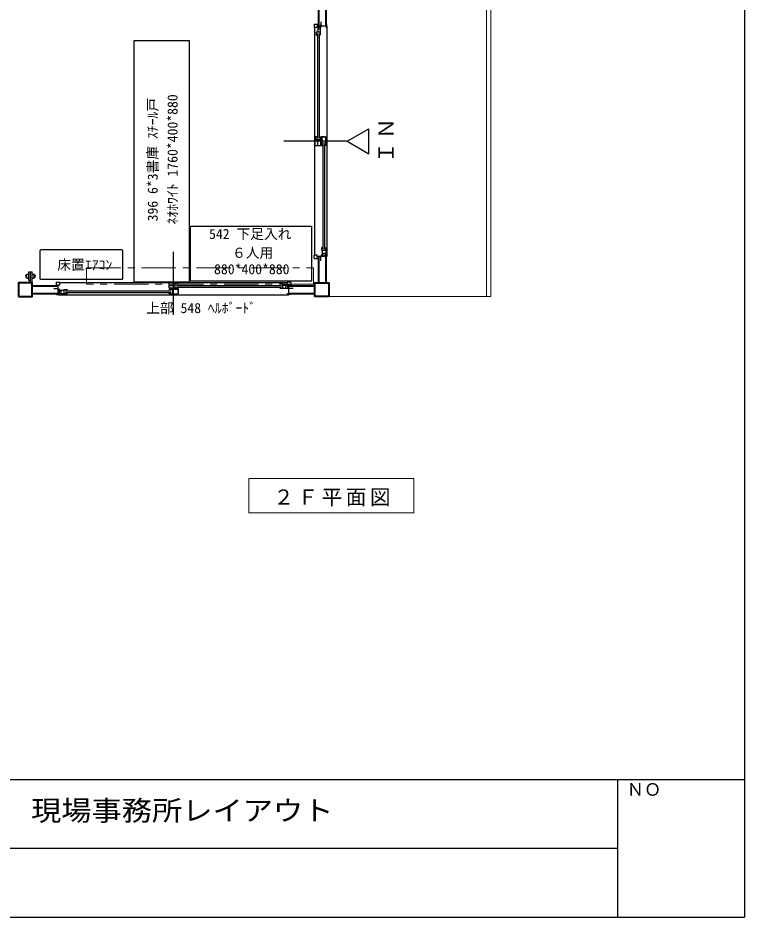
# Model space of a CAD drawing. Units: millimetres, scale not verified. Extents: x -9777 to 9888, y -7005 to 6977.
# Drawn here: x 4599 to 9888, y -7005 to -462 of the extents above; entities that cross this region are included whole.
import ezdxf
from ezdxf.enums import TextEntityAlignment as Align

# ---------------------------------------------------------------- set-up
doc = ezdxf.new("R2010")
doc.units = ezdxf.units.MM
doc.header["$LTSCALE"] = 50
doc.linetypes.add('CHAIN1', pattern=[8, 5, -1, 1, -1])
for name, color, linetype, lineweight in [('0-0', 7, 'Continuous', 25), ('0-1', 7, 'Continuous', 25), ('0-2', 7, 'Continuous', 25), ('0-A', 7, 'Continuous', 18)]:
    doc.layers.add(name, color=color, linetype=linetype, lineweight=lineweight)
doc.styles.add('ＭＳ ゴシック', font='')
doc.styles.get('ＭＳ ゴシック').set_extended_font_data('MS Gothic')

msp = doc.modelspace()

# ---------------------------------------------------------------- linework, layer by layer
at = {"layer": '0-0'}
for p, q in [((-9777.2, -6005.08), (9887.58, -6005.07)), ((8959.96, -6005.61), (8959.96, -7005.08)), ((-5692.41, -6505.08), (8959.96, -6505.07)), ((-9777.2, -7005.08), (9884.96, -7005.08))]:
    msp.add_line(p, q, dxfattribs=at)
msp.add_lwpolyline([(-9777.2, 6977.36), (9884.96, 6977.36), (9884.96, -7005.08)], dxfattribs=at)
at = {"layer": '0-1', "color": 4, "lineweight": 18}
for p, q in [((8007.6, -2488.24), (8007.6, 2389.76)), ((8039.6, -2488.24), (8039.6, 2389.76)), ((6859.6, -2488.24), (8039.6, -2488.24))]:
    msp.add_line(p, q, dxfattribs=at)
at = {"layer": '0-1', "color": 2, "lineweight": 40}
for p, q in [((6784.6, -330.24), (6784.6, -520.24)), ((6839.6, -330.24), (6839.6, -520.24)), ((6784.6, -2198.24), (6784.6, -2388.24)), ((6839.6, -2198.24), (6839.6, -2388.24)), ((4891.6, -2413.24), (4701.6, -2413.24)), ((6759.6, -2413.24), (6569.6, -2413.24)), ((4891.6, -2468.24), (4701.6, -2468.24)), ((6759.6, -2468.24), (6569.6, -2468.24))]:
    msp.add_line(p, q, dxfattribs=at)
at = {"layer": '0-1'}
for p, q in [((6754.6, -506.24), (6754.6, -531.24)), ((6754.6, -506.24), (6784.6, -506.24)), ((6774.35, -514.24), (6774.35, -531.24)), ((6844.35, -520.24), (6774.35, -520.24)), ((6793.1, -528.24), (6793.1, -520.24)), ((6797.6, -523.24), (6797.6, -525.23)), ((6800.6, -523.24), (6797.6, -523.24)), ((6801.35, -514.24), (6798.35, -514.24)), ((6800.6, -586.24), (6800.6, -523.24)), ((6801.35, -489.24), (6801.35, -520.24)), ((6804.49, -520.24), (6804.49, -528.24)), ((6847.35, -523.74), (6843.85, -520.24)), ((6844.35, -508.94), (6844.35, -520.24)), ((6759.35, -531.24), (6754.6, -531.24)), ((6759.35, -2187.24), (6759.35, -531.24)), ((6774.35, -531.24), (6759.35, -531.24)), ((6769.1, -563.74), (6769.1, -586.24)), ((6779.1, -563.74), (6769.1, -563.74)), ((6772.29, -586.24), (6769.1, -586.24)), ((6771.2, -586.24), (6772.6, -586.24)), ((6779.1, -526.24), (6779.1, -564.69)), ((6783.29, -526.24), (6779.1, -526.24)), ((6800.6, -543.49), (6779.1, -543.49)), ((6800.6, -564.69), (6779.1, -564.69)), ((6779.6, -1338.74), (6779.6, -574.24)), ((6783.29, -526.24), (6783.29, -543.49)), ((6791.6, -1338.74), (6791.6, -574.24)), ((6793.1, -528.24), (6792.6, -533.24)), ((6797.6, -528.24), (6797.6, -530.24)), ((6800.6, -530.24), (6797.6, -530.24)), ((6798.6, -586.24), (6800.6, -586.24)), ((6847.35, -2194.74), (6847.35, -523.74)), ((6994.02, -1359.24), (7150.86, -1268.68)), ((7150.86, -1449.79), (7150.86, -1268.68)), ((6994.02, -1359.24), (6534.01, -1359.24)), ((6759.1, -1326.74), (6759.1, -1391.74)), ((6772.6, -1326.74), (6759.1, -1326.74)), ((6765.4, -1326.74), (6765.4, -1347.74)), ((6800.6, -1347.74), (6765.4, -1347.74)), ((6780.85, -1391.74), (6780.85, -1347.74)), ((6800.6, -1326.74), (6798.6, -1326.74)), ((6800.6, -1326.74), (6800.6, -1391.74)), ((6800.6, -1343.04), (6806.2, -1343.04)), ((6802.6, -1326.74), (6839.6, -1326.74)), ((6802.6, -1339.73), (6802.6, -1326.74)), ((6834.29, -1326.74), (6803.1, -1326.74)), ((6806.2, -1334.74), (6806.2, -1343.04)), ((6808.1, -1326.74), (6808.1, -1391.74)), ((6808.1, -1369.94), (6839.6, -1369.94)), ((6839.6, -1391.74), (6839.6, -1326.74)), ((6994.02, -1359.24), (7150.86, -1449.79)), ((6800.6, -1391.74), (6759.1, -1391.74)), ((6811.29, -1391.74), (6808.1, -1391.74)), ((6810.19, -1391.74), (6811.6, -1391.74)), ((6818.6, -2144.24), (6818.6, -1379.74)), ((6830.6, -2144.24), (6830.6, -1379.74)), ((6839.6, -1391.74), (6837.6, -1391.74)), ((6811.29, -2132.24), (6808.1, -2132.24)), ((6809.1, -2154.74), (6814.1, -2154.74)), ((6810.19, -2132.24), (6811.6, -2132.24)), ((6814.1, -2192.24), (6814.1, -2153.79)), ((6839.6, -2153.79), (6814.1, -2153.79)), ((6814.1, -2177.24), (6814.1, -2154.74)), ((6839.6, -2132.24), (6837.6, -2132.24)), ((6839.6, -2132.24), (6839.6, -2177.25)), ((5730.6, -2622.66), (5730.6, -2162.65)), ((6754.6, -2212.24), (6754.6, -2187.24)), ((6759.35, -2187.24), (6754.6, -2187.24)), ((6754.6, -2212.24), (6784.6, -2212.24)), ((6774.35, -2187.24), (6759.35, -2187.24)), ((6774.35, -2204.24), (6774.35, -2187.24)), ((6801.35, -2204.24), (6798.35, -2204.24)), ((6801.35, -2229.24), (6801.35, -2198.24)), ((6806.6, -2198.24), (6806.6, -2185.74)), ((6810.6, -2185.74), (6806.6, -2185.74)), ((6810.6, -2198.24), (6810.6, -2185.74)), ((6839.6, -2175.54), (6814.1, -2175.54)), ((6818.29, -2192.24), (6814.1, -2192.24)), ((6818.29, -2192.24), (6818.29, -2175.54)), ((6827.6, -2185.24), (6828.09, -2190.22)), ((6828.1, -2190.25), (6828.1, -2198.24)), ((6832.6, -2190.23), (6832.6, -2188.24)), ((6835.6, -2188.24), (6832.6, -2188.24)), ((6832.6, -2195.24), (6832.6, -2193.24)), ((6835.6, -2195.24), (6832.6, -2195.24)), ((6835.6, -2188.17), (6839.6, -2177.25)), ((6835.6, -2188.17), (6835.6, -2195.24)), ((6840.1, -2188.24), (6838.6, -2188.24)), ((6840.1, -2198.24), (6840.1, -2188.24)), ((6847.35, -2194.74), (6843.85, -2198.24)), ((4662.6, -2354.74), (4662.6, -2326.74)), ((4662.6, -2326.74), (4677.6, -2326.74)), ((4662.6, -2354.74), (4677.6, -2354.74)), ((4677.6, -2308.24), (4701.6, -2308.24)), ((4677.6, -2373.24), (4677.6, -2308.24)), ((4689.6, -2388.24), (4689.6, -2308.24)), ((4701.6, -2388.24), (4701.6, -2308.24)), ((4701.6, -2326.74), (4716.6, -2326.74)), ((4701.6, -2354.74), (4716.6, -2354.74)), ((4716.6, -2354.74), (4716.6, -2326.74)), ((4677.6, -2373.24), (4689.6, -2373.24)), ((4877.6, -2383.24), (4902.6, -2383.24)), ((4877.6, -2383.24), (4877.6, -2413.24)), ((4885.6, -2402.99), (4902.6, -2402.99)), ((4902.6, -2387.99), (4902.6, -2383.24)), ((4902.6, -2387.99), (6558.6, -2387.99)), ((4902.6, -2402.99), (4902.6, -2387.99)), ((5698.1, -2429.24), (5698.1, -2387.74)), ((5763.1, -2387.74), (5698.1, -2387.74)), ((5698.1, -2409.49), (5742.1, -2409.49)), ((5763.1, -2394.04), (5742.1, -2394.04)), ((5742.1, -2429.24), (5742.1, -2394.04)), ((5751.1, -2408.24), (6515.6, -2408.24)), ((5751.1, -2420.24), (6515.6, -2420.24)), ((5763.1, -2401.24), (5763.1, -2387.74)), ((6526.1, -2397.74), (6503.6, -2397.74)), ((6503.6, -2400.94), (6503.6, -2397.74)), ((6503.6, -2399.84), (6503.6, -2401.24)), ((6563.6, -2407.74), (6525.15, -2407.74)), ((6525.15, -2429.24), (6525.15, -2407.74)), ((6526.1, -2407.74), (6526.1, -2397.74)), ((6546.35, -2429.24), (6546.35, -2407.74)), ((6563.6, -2411.94), (6546.35, -2411.94)), ((6583.6, -2383.24), (6558.6, -2383.24)), ((6558.6, -2387.99), (6558.6, -2383.24)), ((6558.6, -2402.99), (6558.6, -2387.99)), ((6575.6, -2402.99), (6558.6, -2402.99)), ((6563.6, -2411.94), (6563.6, -2407.74)), ((6569.6, -2472.99), (6569.6, -2402.99)), ((6583.6, -2383.24), (6583.6, -2413.24)), ((4860.6, -2429.99), (4891.6, -2429.99)), ((4885.6, -2429.99), (4885.6, -2426.99)), ((4891.6, -2435.24), (4904.1, -2435.24)), ((4891.6, -2439.24), (4904.1, -2439.24)), ((4899.58, -2456.74), (4891.6, -2456.74)), ((4891.6, -2468.74), (4901.6, -2468.74)), ((4895.09, -2475.99), (4891.6, -2472.49)), ((4894.6, -2461.24), (4896.59, -2461.24)), ((4894.6, -2464.24), (4894.6, -2461.24)), ((4901.66, -2464.24), (4894.6, -2464.24)), ((4895.09, -2475.99), (6566.1, -2475.99)), ((4897.6, -2442.74), (4936.05, -2442.74)), ((4897.6, -2446.94), (4897.6, -2442.74)), ((4897.6, -2446.94), (4914.3, -2446.94)), ((4899.6, -2461.24), (4901.6, -2461.24)), ((4904.6, -2456.24), (4899.61, -2456.73)), ((4901.6, -2464.24), (4901.6, -2461.24)), ((4901.6, -2468.74), (4901.6, -2467.24)), ((4901.66, -2464.24), (4912.58, -2468.24)), ((4904.1, -2439.24), (4904.1, -2435.24)), ((4957.6, -2468.24), (4912.58, -2468.24)), ((4912.6, -2442.74), (4935.1, -2442.74)), ((4914.3, -2468.24), (4914.3, -2442.74)), ((4935.1, -2437.74), (4935.1, -2442.74)), ((4936.05, -2468.24), (4936.05, -2442.74)), ((4945.6, -2447.24), (5710.1, -2447.24)), ((4945.6, -2459.24), (5710.1, -2459.24)), ((4957.6, -2439.94), (4957.6, -2436.74)), ((4957.6, -2438.84), (4957.6, -2440.24)), ((4957.6, -2468.24), (4957.6, -2466.24)), ((5763.1, -2429.24), (5698.1, -2429.24)), ((5763.1, -2436.74), (5698.1, -2436.74)), ((5698.1, -2439.94), (5698.1, -2436.74)), ((5698.1, -2438.84), (5698.1, -2440.24)), ((5698.1, -2468.24), (5698.1, -2466.24)), ((5698.1, -2468.24), (5763.1, -2468.24)), ((5719.9, -2436.74), (5719.9, -2468.24)), ((5746.79, -2429.24), (5746.79, -2434.84)), ((5755.09, -2434.84), (5746.79, -2434.84)), ((5750.1, -2431.24), (5763.1, -2431.24)), ((5763.1, -2429.24), (5763.1, -2427.24)), ((5763.1, -2431.24), (5763.1, -2468.24)), ((5763.1, -2462.94), (5763.1, -2431.74)), ((6503.6, -2427.24), (6503.6, -2429.24)), ((6503.6, -2429.24), (6566.6, -2429.24)), ((6561.6, -2421.74), (6556.6, -2421.24)), ((6561.59, -2426.24), (6559.6, -2426.24)), ((6559.6, -2429.24), (6559.6, -2426.24)), ((6561.6, -2421.74), (6569.6, -2421.74)), ((6569.6, -2433.14), (6561.6, -2433.14)), ((6566.6, -2426.24), (6564.6, -2426.24)), ((6566.1, -2475.99), (6569.6, -2472.49)), ((6566.6, -2429.24), (6566.6, -2426.24)), ((6600.6, -2429.99), (6569.6, -2429.99)), ((6580.9, -2472.99), (6569.6, -2472.99)), ((6575.6, -2429.99), (6575.6, -2426.99))]:
    msp.add_line(p, q, dxfattribs=at)
for points in [[(6840.1, -520.24), (6840.1, -530.24), (6838.6, -530.24)], [(6813.6, -2154.74), (6808.1, -2154.74), (6808.1, -2132.24)], [(6844.35, -2209.54), (6844.35, -2198.24), (6774.35, -2198.24)], [(4880.3, -2472.99), (4891.6, -2472.99), (4891.6, -2402.99)], [(4935.1, -2442.24), (4935.1, -2436.74), (4957.6, -2436.74)], [(6569.6, -2468.74), (6559.6, -2468.74), (6559.6, -2467.24)]]:
    msp.add_lwpolyline(points, dxfattribs=at)
at = {"layer": '0-1', "color": 2, "lineweight": 40}
for points in [[(4601.6, -2488.24), (4701.6, -2488.24), (4701.6, -2388.24), (4601.6, -2388.24)], [(6859.6, -2488.24), (6759.6, -2488.24), (6759.6, -2388.24), (6859.6, -2388.24)]]:
    msp.add_lwpolyline(points, close=True, dxfattribs=at)
at = {"layer": '0-1'}
for centre, radius, start, end in [((6827.79, -2190.25), 0.3, 0, 5.71059), ((4662.6, -2340.74), 10, 90, 270), ((4716.6, -2340.74), 10, 270, 90), ((4899.58, -2456.44), 0.3, 270, 275.71059)]:
    msp.add_arc(centre, radius, start, end, dxfattribs=at)
at = {"layer": '0-2'}
for p, q in [((5352.69, -2149.77), (4767.69, -2149.77)), ((4757.69, -2159.77), (4757.69, -2354.77)), ((5362.69, -2354.77), (5362.69, -2159.77)), ((5352.69, -2364.77), (4767.69, -2364.77))]:
    msp.add_line(p, q, dxfattribs=at)
at = {"layer": '0-2', "color": 4, "linetype": 'CHAIN1', "lineweight": 18}
for q in [(6747.84, -2279.06), (5097.84, -2399.06)]:
    msp.add_line((6747.84, -2399.06), q, dxfattribs=at)
at = {"layer": '0-2'}
for points in [[(5844.65, -2384.54), (5444.65, -2384.54), (5444.65, -624.54), (5844.65, -624.54)], [(5854.7, -2377.65), (5854.7, -1977.65), (6734.7, -1977.65), (6734.7, -2377.65)]]:
    msp.add_lwpolyline(points, close=True, dxfattribs=at)
at = {"layer": '0-2', "color": 4, "linetype": 'CHAIN1', "lineweight": 18}
msp.add_lwpolyline([(5097.84, -2399.06), (5097.84, -2279.06), (6747.84, -2279.06)], dxfattribs=at)
at = {"layer": '0-2'}
for centre, start, end in [((4767.69, -2159.77), 90, 180), ((5352.69, -2159.77), 0, 90), ((4767.69, -2354.77), 180, 270), ((5352.69, -2354.77), 270, 0)]:
    msp.add_arc(centre, 10, start, end, dxfattribs=at)
at = {"layer": '0-A', "color": 4}
msp.add_lwpolyline([(6279.06, -4062.37), (7479.06, -4062.37), (7479.06, -3812.37), (6279.06, -3812.37)], close=True, dxfattribs=at)

# ---------------------------------------------------------------- texts
at = {"layer": '0-0', "color": 4, "style": 'ＭＳ ゴシック'}
msp.add_text('ＮＯ', height=91.64, dxfattribs=at).set_placement((9027.96, -6150.12), align=Align.BOTTOM_LEFT)
at = {"layer": '0-1', "insert": (7331.18, -1516.86), "char_height": 110, "attachment_point": 7, "rotation": 90, "style": 'ＭＳ ゴシック'}
msp.add_mtext('\\T1.17;ＩＮ', dxfattribs=at)
at = {"layer": '0-2', "color": 4, "style": 'ＭＳ ゴシック'}
for s, p in [('ﾈｵﾎﾜｲﾄ 1760*400*880', (5781.88, -1965.24)), ('396 6*3書庫 ｽﾁｰﾙ戸', (5637.4, -1941.97))]:
    msp.add_text(s, height=73.31, rotation=90, dxfattribs=at).set_placement(p, align=Align.BOTTOM_LEFT)
for s, p in [('542 下足入れ', (5989.01, -2092.2)), ('６人用', (6156.1, -2228.93)), ('床置ｴｱｺﾝ', (4884.95, -2316.02)), ('880*400*880', (6025.4, -2348.56)), ('上部 548 ﾍﾙﾎﾞｰﾄﾞ', (5531.52, -2631.43))]:
    msp.add_text(s, height=73.31, dxfattribs=at).set_placement(p, align=Align.BOTTOM_LEFT)
at = {"layer": '0-A', "style": 'ＭＳ ゴシック', "width": 1.1}
msp.add_text('現場事務所レイアウト', height=146.6, dxfattribs=at).set_placement((4694.12, -6347.51), align=Align.BOTTOM_LEFT)
at = {"layer": '0-A', "insert": (6456.94, -4015.21), "char_height": 110, "attachment_point": 7, "style": 'ＭＳ ゴシック'}
msp.add_mtext('\\T1.17;２Ｆ平面図', dxfattribs=at)

doc.saveas('drawing.dxf')
